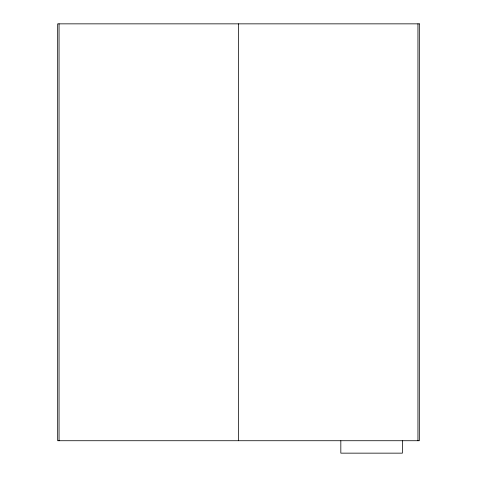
<?xml version="1.0" encoding="UTF-8"?>
<svg xmlns="http://www.w3.org/2000/svg" width="477" height="477" viewBox="0 0 477 477"><rect width="100%" height="100%" fill="white"/><g stroke="black" fill="none" stroke-linecap="round" stroke-linejoin="round"><path stroke-width="0.72" d="M417.947 23.85L417.947 440.724M402.397 440.802L402.397 453.15L340.828 453.15L340.828 440.802M238.5 23.85L238.5 440.724M59.053 23.85L59.053 440.724M419.331 23.85L57.669 23.85L57.669 440.724L419.331 440.724L419.331 23.85"/></g></svg>
